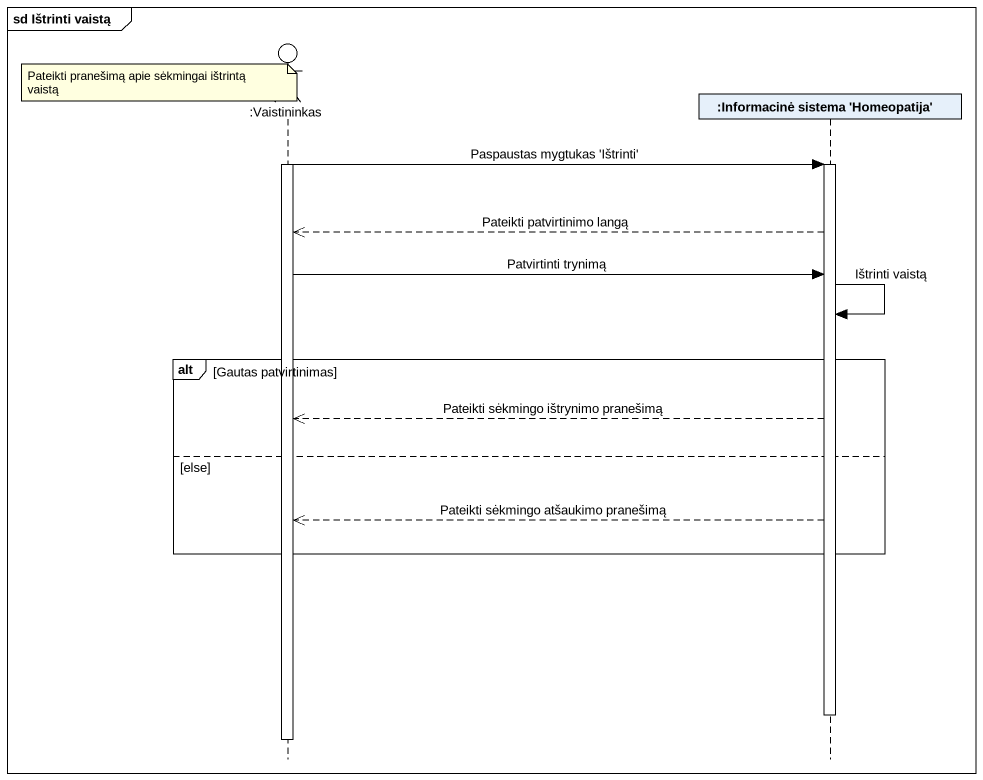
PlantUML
@startuml
mainframe sd Ištrinti vaistą
hide footbox
actor ":Vaistininkas" as Vaistininkas
participant ":Informacinė sistema 'Homeopatija'" as Informacinė_sistema

note over Vaistininkas : Pateikti pranešimą apie sėkmingai ištrintą vaistą
activate Vaistininkas
Vaistininkas -> Informacinė_sistema : Paspaustas mygtukas 'Ištrinti'
activate Informacinė_sistema
Informacinė_sistema -->> Vaistininkas : Pateikti patvirtinimo langą
Vaistininkas -> Informacinė_sistema : Patvirtinti trynimą
Informacinė_sistema -> Informacinė_sistema : Ištrinti vaistą
alt Gautas patvirtinimas
  Informacinė_sistema -->> Vaistininkas : Pateikti sėkmingo ištrynimo pranešimą
else else
  Informacinė_sistema -->> Vaistininkas : Pateikti sėkmingo atšaukimo pranešimą
end
deactivate Informacinė_sistema
deactivate Vaistininkas
@enduml
